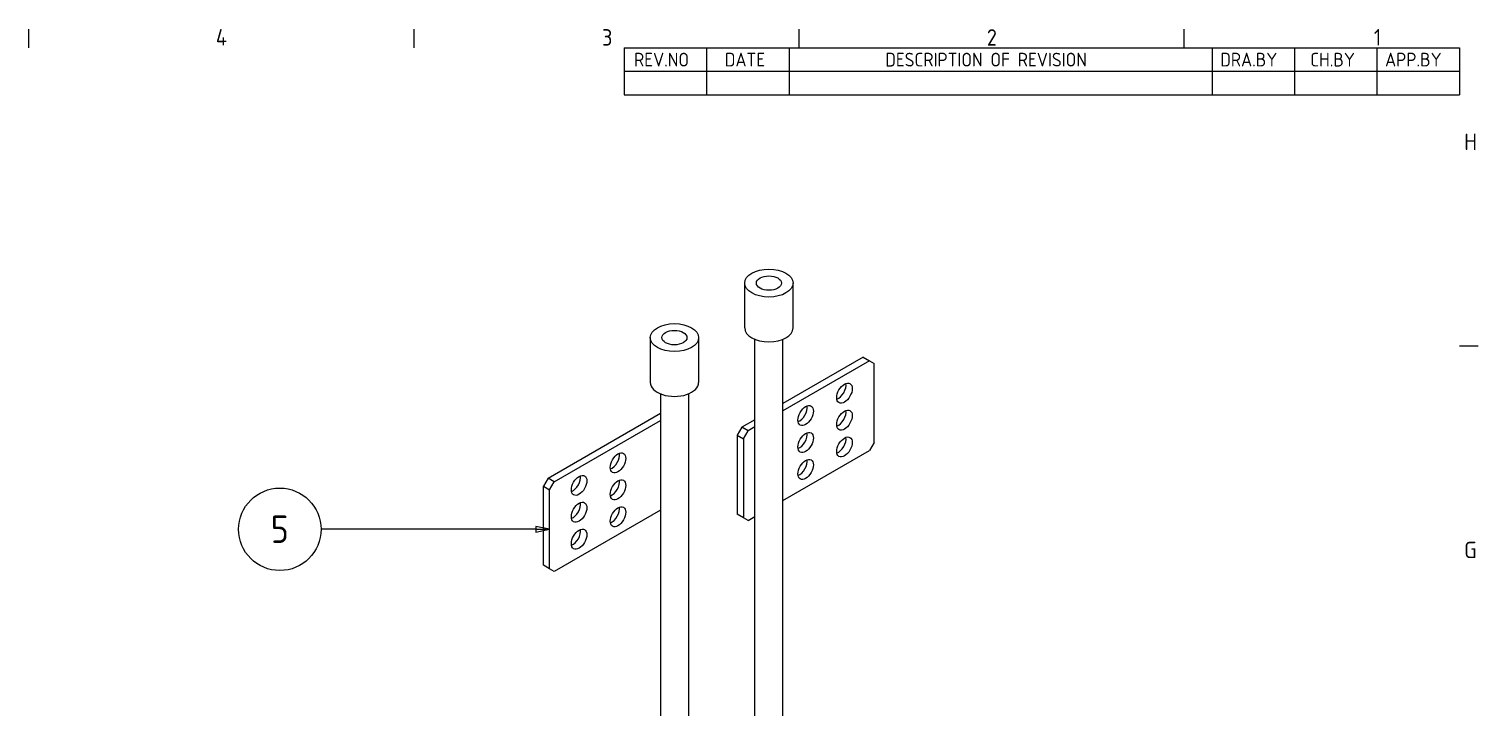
# Model space of a CAD drawing. Header units: millimetres. Extents: x 0 to 2102, y 0 to 1485.
# Drawn here: x 1402 to 2061, y 1135 to 1444 of the extents above; entities that cross this region are included whole.
import ezdxf

# ---------------------------------------------------------------- set-up
doc = ezdxf.new("R2010")
doc.units = ezdxf.units.MM
doc.header["$LTSCALE"] = 2.5
doc.layers.get('0').update_dxf_attribs({"color": 3, "lineweight": 5})
for name, color, linetype, lineweight in [('가시적인 것(ISO)', 3, 'Continuous', 5), ('경계(ISO)', 7, 'Continuous', 5), ('기호(ISO)', 5, 'Continuous', 5)]:
    doc.layers.add(name, color=color, linetype=linetype, lineweight=lineweight)
doc.styles.add('ISO ProportionalPSTEK', font='isocp.shx')
doc.styles.add('문자 텍스트_PSTEK_POSCO', font='isocp.shx')
doc.styles.add('부품번호텍스트_PSTEK_POSCO', font='isocp.shx')

# ---------------------------------------------------------------- blocks, each defined once
blk = doc.blocks.new('경계 Default Border')
at = {"layer": '경계(ISO)'}
for p, q in [((560.67, 574), (560.67, 577.4)), ((630.75, 574), (630.75, 577.4)), ((700.83, 574), (700.83, 577.4)), ((770.92, 574), (770.92, 577.4)), ((821, 519.75), (824.4, 519.75))]:
    blk.add_line(p, q, dxfattribs=at)
at = {"layer": '경계(ISO)', "color": 2, "char_height": 3, "attachment_point": 7, "style": '문자 텍스트_PSTEK_POSCO'}
for s, insert in [('4', (594.68, 574.4)), ('3', (664.96, 574.37)), ('2', (735, 574.37)), ('1', (805.44, 574.4)), ('H', (821.88, 555.37)), ('G', (821.88, 481.1))]:
    blk.add_mtext(s, dxfattribs=dict(at, insert=insert))
blk = doc.blocks.new('리비전 내역')
at = {"layer": '기호(ISO)'}
for p, q in [((669, 574), (821, 574)), ((669, 574), (669, 569.72)), ((684, 574), (684, 569.72)), ((699, 574), (699, 569.72)), ((776, 574), (776, 569.72)), ((791, 574), (791, 569.72)), ((806, 574), (806, 569.72)), ((821, 574), (821, 569.72)), ((669, 569.72), (821, 569.72)), ((669, 569.72), (669, 565.44)), ((684, 569.72), (684, 565.44)), ((699, 569.72), (699, 565.44)), ((776, 569.72), (776, 565.44)), ((791, 569.72), (791, 565.44)), ((806, 569.72), (806, 565.44)), ((821, 569.72), (821, 565.44)), ((669, 565.44), (821, 565.44))]:
    blk.add_line(p, q, dxfattribs=at)
at = {"layer": '기호(ISO)', "color": 2, "char_height": 2.5, "attachment_point": 7, "style": 'ISO ProportionalPSTEK'}
for s, insert in [('REV.NO', (670.79, 570.58)), ('DATE', (687.31, 570.58)), ('DESCRIPTION OF REVISION', (716.51, 570.58)), ('DRA.BY', (777.48, 570.58)), ('CH.BY', (793.86, 570.58)), ('APP.BY', (807.48, 570.58))]:
    blk.add_mtext(s, dxfattribs=dict(at, insert=insert))
blk = doc.blocks.new('품번기호3')
at = {"layer": '기호(ISO)', "color": 7}
for p, q in [((652.92, 486.35), (613.82, 486.35)), ((655.42, 486.35), (652.92, 486.85)), ((652.92, 486.85), (652.92, 485.85)), ((652.92, 486.35), (655.42, 486.35)), ((652.92, 485.85), (655.42, 486.35))]:
    blk.add_line(p, q, dxfattribs=at)
at = {"layer": '기호(ISO)', "color": 7, "flags": 128}
blk.add_lwpolyline([(652.92, 485.85), (655.42, 486.35)], dxfattribs=at)
at = {"layer": '기호(ISO)'}
blk.add_circle((606.32, 486.35), 7.5, dxfattribs=at)
at = {"layer": '기호(ISO)', "color": 7}
blk.add_solid([(652.92, 485.85), (655.42, 486.35), (652.92, 486.85), (652.92, 485.85)], dxfattribs=at)
at = {"layer": '기호(ISO)', "color": 7, "insert": (606.32, 486.37), "char_height": 5, "attachment_point": 5, "style": '부품번호텍스트_PSTEK_POSCO'}
blk.add_mtext('5', dxfattribs=at)

msp = doc.modelspace()

# ---------------------------------------------------------------- linework, layer by layer
at = {"layer": '가시적인 것(ISO)'}
for p, q in [((1727.333, 1307.492), (1727.333, 1327.904)), ((1749.333, 1307.492), (1749.333, 1327.904)), ((1684.37, 1303.099), (1684.37, 1282.687)), ((1706.37, 1303.099), (1706.37, 1282.687)), ((1732.003, 1103.377), (1732.003, 1302.298)), ((1744.663, 1104.155), (1744.663, 1302.298)), ((1781.219, 1294.162), (1744.663, 1273.057)), ((1784.047, 1292.529), (1744.663, 1269.791)), ((1781.219, 1294.162), (1784.047, 1292.529)), ((1784.047, 1292.529), (1786.168, 1291.304)), ((1786.168, 1255.379), (1786.168, 1291.304)), ((1689.04, 1277.493), (1689.04, 1079.397)), ((1701.7, 1277.493), (1701.7, 1078.526)), ((1637.847, 1239.147), (1689.04, 1268.704)), ((1640.675, 1237.514), (1689.04, 1265.438)), ((1726.064, 1262.319), (1723.943, 1258.645)), ((1732.003, 1265.747), (1726.064, 1262.319)), ((1728.893, 1260.686), (1726.064, 1262.319)), ((1726.771, 1257.012), (1728.893, 1260.686)), ((1732.003, 1262.482), (1728.893, 1260.686)), ((1723.943, 1258.645), (1726.771, 1257.012)), ((1723.943, 1258.645), (1723.943, 1222.719)), ((1726.771, 1257.012), (1726.771, 1221.086)), ((1786.168, 1255.379), (1784.047, 1251.704)), ((1744.663, 1228.966), (1784.047, 1251.704)), ((1637.847, 1239.147), (1635.726, 1235.473)), ((1635.726, 1199.547), (1635.726, 1235.473)), ((1635.726, 1235.473), (1638.554, 1233.84)), ((1640.675, 1237.514), (1637.847, 1239.147)), ((1638.554, 1233.84), (1640.675, 1237.514)), ((1638.554, 1197.914), (1638.554, 1233.84)), ((1689.04, 1224.613), (1640.675, 1196.69)), ((1726.771, 1221.086), (1723.943, 1222.719)), ((1728.893, 1219.861), (1726.771, 1221.086)), ((1728.893, 1219.861), (1732.003, 1221.657)), ((1638.554, 1197.914), (1635.726, 1199.547)), ((1640.675, 1196.69), (1638.554, 1197.914))]:
    msp.add_line(p, q, dxfattribs=at)
for centre, major_axis in [((1738.333, 1327.904), (11, 0)), ((1738.333, 1327.904), (5.679, 0)), ((1695.37, 1303.099), (11, 0)), ((1695.37, 1303.099), (5.679, 0)), ((1772.733, 1277.832), (2.5, 4.33)), ((1755.056, 1267.626), (2.5, 4.33)), ((1772.733, 1265.585), (2.5, 4.33)), ((1755.056, 1255.379), (2.5, 4.33)), ((1772.733, 1253.337), (2.5, 4.33)), ((1669.667, 1246.088), (2.5, 4.33)), ((1755.056, 1243.131), (2.5, 4.33)), ((1651.989, 1235.881), (2.5, 4.33)), ((1669.667, 1233.84), (2.5, 4.33)), ((1651.989, 1223.634), (2.5, 4.33)), ((1669.667, 1221.593), (2.5, 4.33)), ((1651.989, 1211.387), (2.5, 4.33))]:
    msp.add_ellipse(centre, major_axis=major_axis, ratio=0.5773503, dxfattribs=at)
for centre, major_axis, start_param, end_param in [((1738.333, 1307.492), (11, 0), 3.1415927, 6.2831853), ((1695.37, 1282.687), (-11, 0), 0, 3.1415927), ((1769.905, 1279.465), (2.5, 4.33), 3.7428569, 5.6819211), ((1752.227, 1269.259), (2.5, 4.33), 3.7428569, 5.6819211), ((1769.905, 1267.218), (2.5, 4.33), 3.7428569, 5.6819211), ((1752.227, 1257.012), (2.5, 4.33), 3.7428569, 5.6819211), ((1769.905, 1254.97), (2.5, 4.33), 3.7428569, 5.6819211), ((1666.838, 1247.721), (2.5, 4.33), 3.7428569, 5.6819211), ((1752.227, 1244.764), (2.5, 4.33), 3.7428569, 5.6819211), ((1649.161, 1237.514), (2.5, 4.33), 3.7428569, 5.6819211), ((1666.838, 1235.473), (2.5, 4.33), 3.7428569, 5.6819211), ((1649.161, 1225.267), (2.5, 4.33), 3.7428569, 5.6819211), ((1666.838, 1223.226), (2.5, 4.33), 3.7428569, 5.6819211), ((1649.161, 1213.019), (2.5, 4.33), 3.7428569, 5.6819211)]:
    msp.add_ellipse(centre, major_axis=major_axis, ratio=0.5773503, start_param=start_param, end_param=end_param, dxfattribs=at)

# ---------------------------------------------------------------- block references
at = {"xscale": 2.5, "yscale": 2.5, "zscale": 2.5}
msp.add_blockref('경계 Default Border', (0, 0), dxfattribs=at)
at = {"layer": '기호(ISO)', "xscale": 2.5, "yscale": 2.5, "zscale": 2.5}
for name in ['리비전 내역', '품번기호3']:
    msp.add_blockref(name, (0, 0), dxfattribs=at)

doc.saveas('drawing.dxf')
